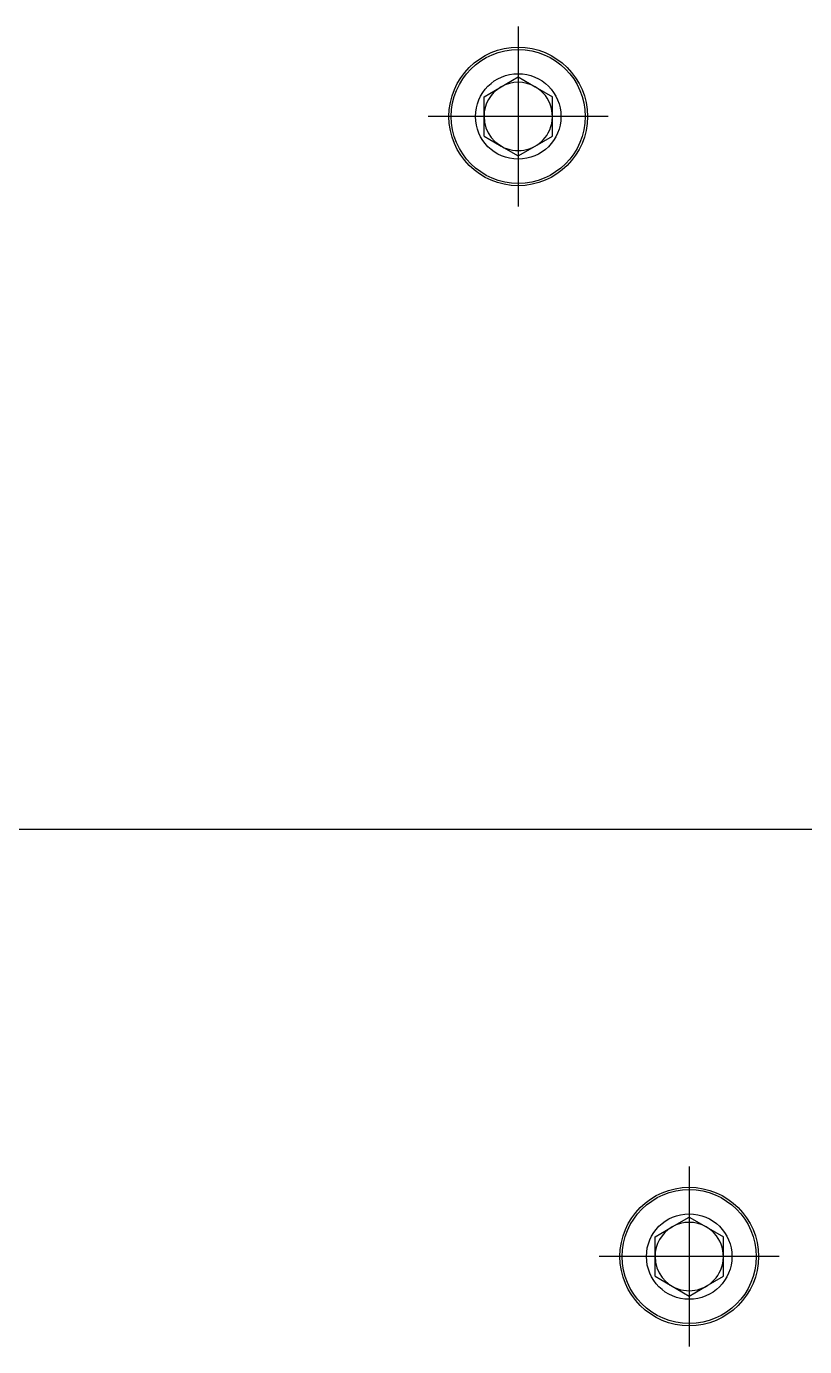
# Model space of a CAD drawing. Extents: x 0 to 420, y 0 to 297.
# Drawn here: x 371.78 to 386.96, y 233.29 to 259.02 of the extents above; entities that cross this region are included whole.
import ezdxf

# ---------------------------------------------------------------- set-up
doc = ezdxf.new("R2010")
doc.units = 0
doc.linetypes.add('DASHDOT', pattern=[18.5, 12, -3, 0.5, -3])
doc.layers.get('0').update_dxf_attribs({"linetype": 'CONTINUOUS'})

msp = doc.modelspace()

# ---------------------------------------------------------------- linework, layer by layer
at = {"color": 7, "linetype": 'DASHDOT'}
for p, q in [((381.372131, 259.019165), (381.372131, 255.509171)), ((383.127136, 257.26416), (379.617157, 257.26416)), ((384.705475, 236.796936), (384.705475, 233.286942)), ((386.46048, 235.041946), (382.95047, 235.041946))]:
    msp.add_line(p, q, dxfattribs=at)
at = {"color": 7}
for p, q in [((380.705475, 257.649048), (381.038818, 257.841522)), ((381.038818, 257.841522), (381.372131, 258.033966)), ((381.372131, 258.033966), (381.705475, 257.841522)), ((381.705475, 257.841522), (382.038818, 257.649048)), ((380.705475, 257.628357), (380.705475, 257.649048)), ((380.705475, 257.26416), (380.705475, 257.628357)), ((382.038818, 257.26416), (382.038818, 257.649048)), ((380.705475, 256.879272), (380.705475, 257.26416)), ((382.038818, 256.899963), (382.038818, 257.26416)), ((380.705475, 256.879272), (381.038818, 256.686829)), ((381.705475, 256.686829), (382.038818, 256.879272)), ((382.038818, 256.879272), (382.038818, 256.899963)), ((381.038818, 256.686829), (381.372131, 256.494354)), ((381.372131, 256.494354), (381.705475, 256.686829)), ((384.372131, 235.619293), (384.705475, 235.811737)), ((384.705475, 235.811737), (385.038818, 235.619293)), ((384.038818, 235.426849), (384.372131, 235.619293)), ((385.038818, 235.619293), (385.372131, 235.426849)), ((384.038818, 235.406143), (384.038818, 235.426849)), ((384.038818, 235.041946), (384.038818, 235.406143)), ((385.372131, 235.041946), (385.372131, 235.426849)), ((384.038818, 234.657043), (384.038818, 235.041946)), ((385.372131, 234.677734), (385.372131, 235.041946)), ((384.038818, 234.657043), (384.372131, 234.464584)), ((384.372131, 234.464584), (384.705475, 234.272141)), ((384.705475, 234.272141), (385.038818, 234.464584)), ((385.038818, 234.464584), (385.372131, 234.657043)), ((385.372131, 234.657043), (385.372131, 234.677734))]:
    msp.add_line(p, q, dxfattribs=at)
at = {"color": 34}
msp.add_line((370.038818, 243.375275), (401.878418, 243.375275), dxfattribs=at)
at = {"color": 7}
for centre, radius in [((381.372131, 257.26416), 1.35), ((381.372131, 257.26416), 1.305556), ((381.372131, 257.26416), 0.833333), ((384.705475, 235.041946), 1.35), ((384.705475, 235.041946), 1.305556), ((384.705475, 235.041946), 0.833333)]:
    msp.add_circle(centre, radius, dxfattribs=at)
for centre, start, end in [((381.372131, 257.26416), 60.000002, 180.000005), ((381.372131, 257.26416), 331.35211, 60.000002), ((381.372131, 257.26416), 180.000005, 331.35211), ((384.705475, 235.041946), 60.000002, 180.000005), ((384.705475, 235.041946), 331.35211, 60.000002), ((384.705475, 235.041946), 180.000005, 331.35211)]:
    msp.add_arc(centre, 0.666667, start, end, dxfattribs=at)

doc.saveas('drawing.dxf')
